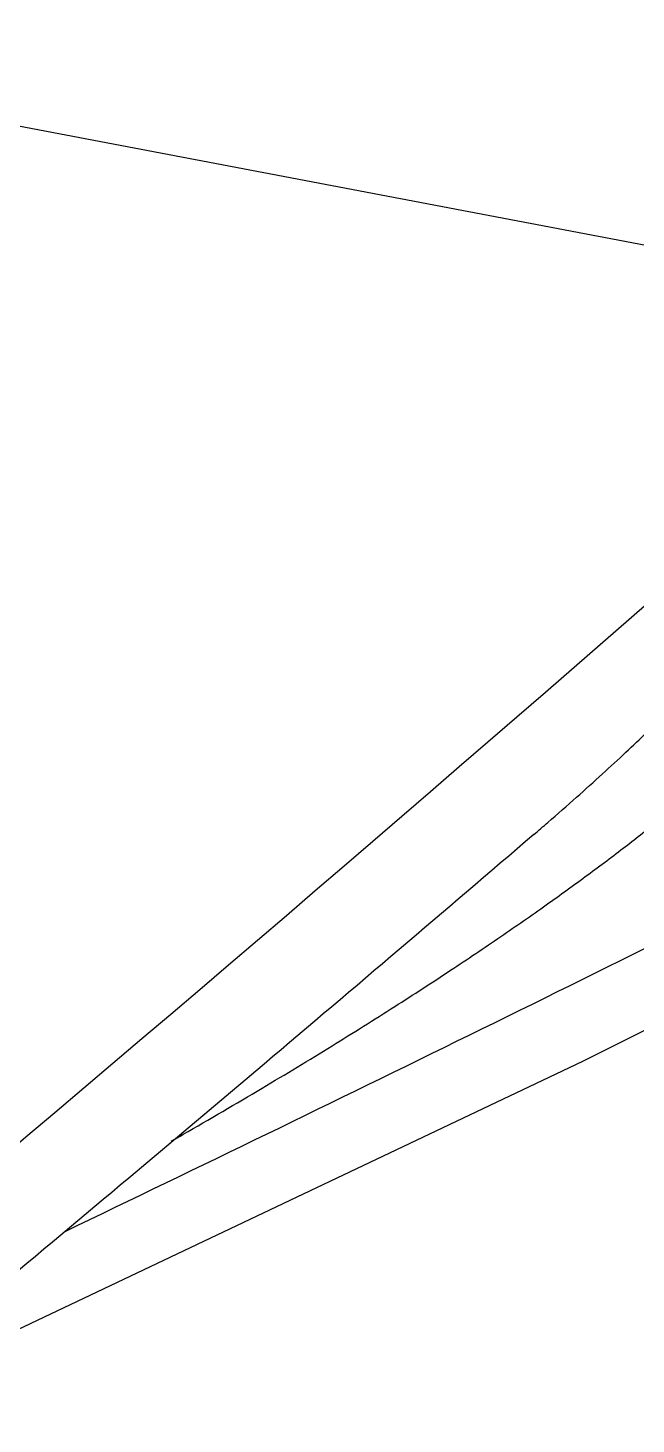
# Model space of a CAD drawing. Header units: millimetres. Extents: x -2947 to 97, y -3022 to 322.
# Drawn here: x -1460.7 to -1455.96, y -2127.89 to -2117.01 of the extents above; entities that cross this region are included whole.
import ezdxf

# ---------------------------------------------------------------- set-up
doc = ezdxf.new("R2010")
doc.units = ezdxf.units.MM
doc.layers.get('0').update_dxf_attribs({"linetype": 'CONTINUOUS'})

msp = doc.modelspace()

# ---------------------------------------------------------------- linework, layer by layer
at = {"color": 7}
for p, q in [((-1525.854376807207, -2105.394152423166), (-1455.178626173808, -2118.835711343666)), ((-1456.761540353107, -2123.296949437766), (-1456.755270356708, -2123.291571847066)), ((-1456.374979126307, -2125.057668363966), (-1454.545984993707, -2124.140618336066)), ((-1462.109022158807, -2127.782509641266), (-1456.374979126307, -2125.057668363966))]:
    msp.add_line(p, q, dxfattribs=at)
msp.add_arc((-1632.960681549707, -1767.236704446565), 398.4494292494, 295.6614008993003, 296.6694692527049, dxfattribs=at)
for points, start_tangent, end_tangent in [([(-1518.109205061407, -2166.999697988766), (-1500.102314941107, -2155.318721742166), (-1484.132609034808, -2144.068174056866), (-1469.169402035807, -2132.602728621366), (-1454.661266307608, -2120.428694563766)], (0.8489389444530727, 0.5284909352022065), (0.75034111252771, 0.661050841350859)), ([(-1456.755270158508, -2123.291572078066), (-1456.646768384907, -2123.197976428766), (-1456.423521479308, -2123.001950705466), (-1456.221812056007, -2122.820274718666), (-1456.039724892908, -2122.651866613066), (-1455.875460577008, -2122.495666114666), (-1455.727514197507, -2122.350814137566), (-1455.594755766607, -2122.216765196066), (-1455.476153183407, -2122.093044892165), (-1455.370670549507, -2121.979150866566), (-1455.277325009607, -2121.874612246665), (-1455.195536341507, -2121.779410381666), (-1455.124966303408, -2121.693874733666), (-1455.065112568408, -2121.618231841466), (-1455.014324326307, -2121.551242708166), (-1454.970305695907, -2121.490562944666), (-1454.930939409607, -2121.433691374165), (-1454.894424131007, -2121.378120868666), (-1454.859741061607, -2121.322035758266), (-1454.826794072707, -2121.264668735966), (-1454.795895767907, -2121.205577338465), (-1454.767902856407, -2121.144951421866), (-1454.744304935407, -2121.084208725566), (-1454.726548865707, -2121.025256927066), (-1454.715581055707, -2120.969894186665)], (0.7589590378314581, 0.6511383715416773), (0.1384782554517437, 0.9903654743411856)), ([(-1459.579163157607, -2125.681437366366), (-1459.486204381007, -2125.628100550865), (-1458.871960169507, -2125.268633158666), (-1458.325803051007, -2124.937680123866), (-1457.839166523707, -2124.632408087766), (-1457.403978232407, -2124.349778731066), (-1457.012773620907, -2124.086647345466), (-1456.658632654807, -2123.839741893766), (-1456.335555196407, -2123.605943447566), (-1456.041928181407, -2123.384990342166), (-1455.778366783707, -2123.178362105966), (-1455.544359148108, -2122.986872519866), (-1455.337124930007, -2122.809523885166), (-1455.153529559707, -2122.644827801466), (-1454.991110930207, -2122.491674625866), (-1454.847863549908, -2122.349218826066), (-1454.721931630307, -2122.216624798966), (-1454.611740101907, -2122.093220312566), (-1454.516029481907, -2121.978595613265), (-1454.433627806008, -2121.872399612766), (-1454.367896932007, -2121.780836484166)], (0.8679020035254483, 0.4967354550226033), (0.5674973918619372, 0.8233751940821991)), ([(-1456.755270936207, -2123.291578316266), (-1460.968009452007, -2126.855448080066), (-1469.381369161407, -2133.691219793765), (-1478.156886863207, -2140.462592223565), (-1487.289055388708, -2147.165623090666), (-1496.772194849907, -2153.796429526766), (-1506.600451271207, -2160.351182281066), (-1516.767751096407, -2166.826074225965)], (-0.7589582163184188, -0.6511393290861521), (-0.8489389444515735, -0.5284909352046149))]:
    msp.add_spline(points, degree=3, dxfattribs=dict(at, start_tangent=start_tangent, end_tangent=end_tangent))

doc.saveas('drawing.dxf')
